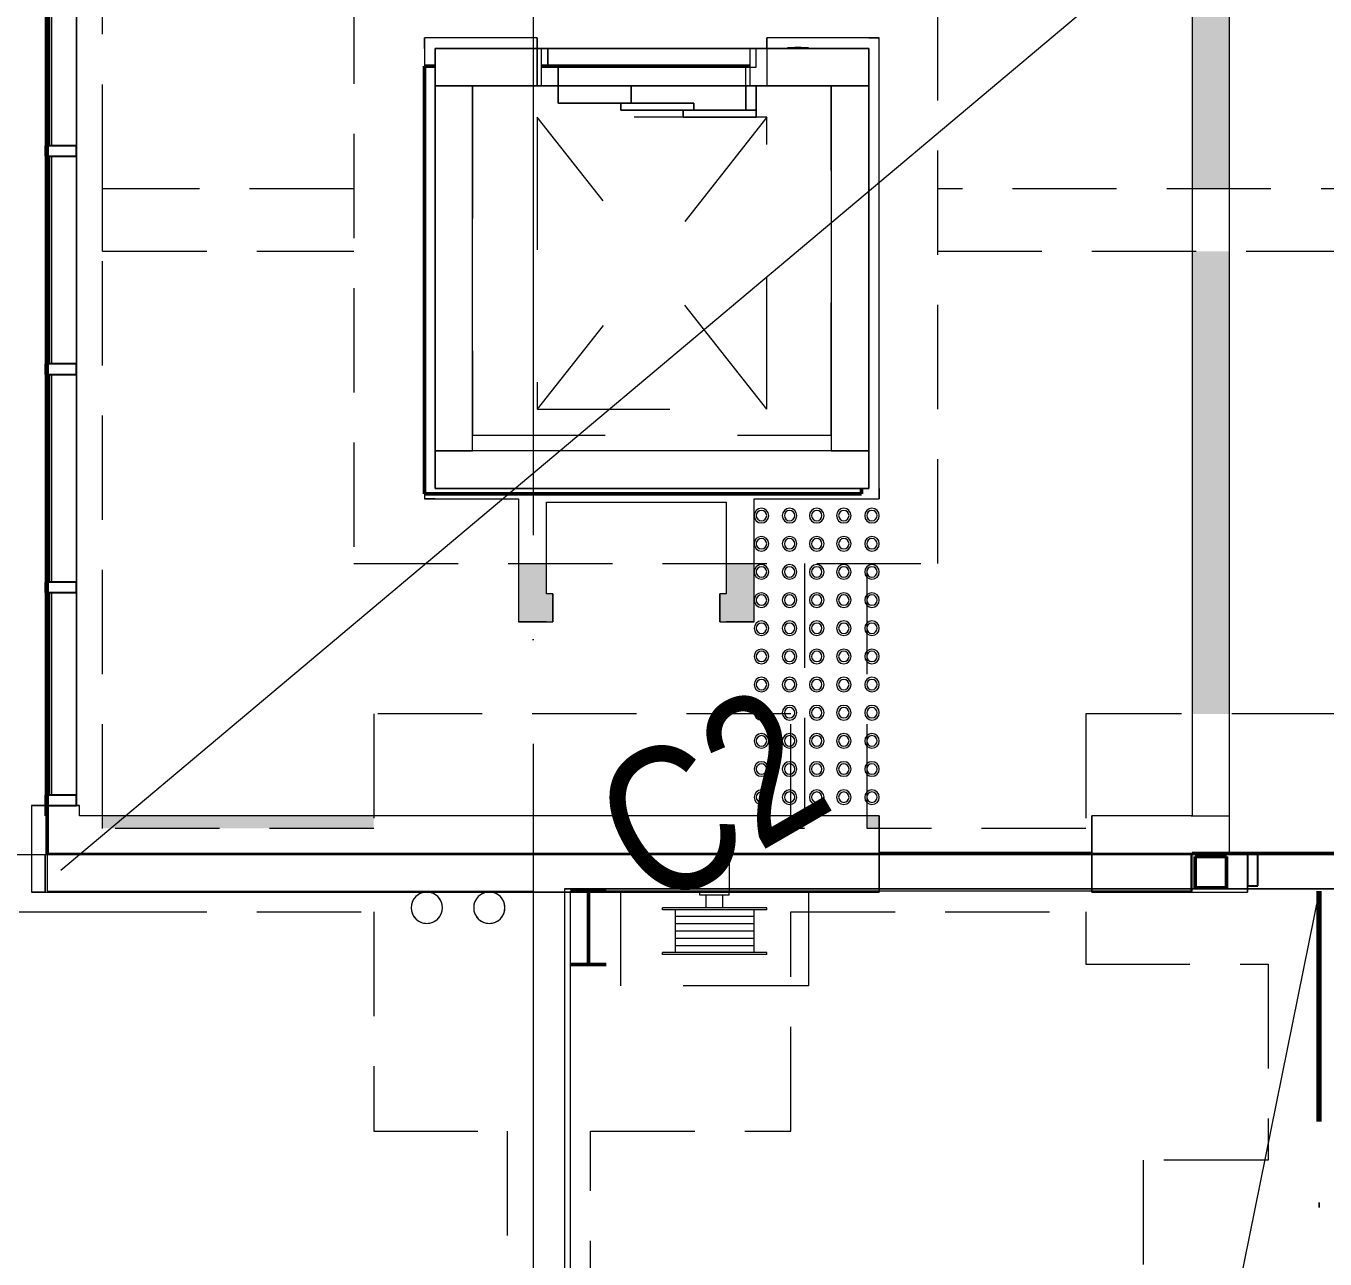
# Model space of a CAD drawing. Header units: millimetres. Extents: x 1606 to 178479, y -4237 to 231581.
# Drawn here: x 37154 to 43383, y 213511 to 219423 of the extents above; entities that cross this region are included whole.
import ezdxf

# ---------------------------------------------------------------- set-up
doc = ezdxf.new("R2010")
doc.units = ezdxf.units.MM
for name, pattern in [('_SGE_Grid Line', [13000, 12000, -500, 0, -500]), ('_SGE_Hidden', [740, 500, -240]), ('Aligning Line', [1270, 635, -635]), ('Dash', [1000, 600, -400]), ('Dash Dot', [2070, 1270, -400, 0, -400])]:
    doc.linetypes.add(name, pattern=pattern)
for name, color, linetype, lineweight in [('0-1', 7, 'Continuous', 5), ('A-DETL', 90, 'Continuous', 18), ('A-DETL-2', 90, 'Dash Dot', 70), ('A-FLOR', 192, 'Continuous', 50), ('A-GENM-1', 9, 'Continuous', 9), ('A-GLAZ-CURT-1', 9, 'Continuous', 9), ('A-GLAZ-CURT-2', 253, 'Continuous', 18), ('A-GLAZ-CWMG-1', 9, 'Continuous', 9), ('A-GLAZ-CWMG-2', 53, 'Continuous', 25), ('A-WALL-1', 253, 'Continuous', 18), ('A-WALL-2', 9, 'Continuous', 9), ('A-WALL-3', 113, 'Continuous', 20), ('I-WALL-1', 9, 'Continuous', 9), ('I-WALL-2', 253, 'Continuous', 18), ('P-SANR-FIXT-1', 9, 'Continuous', 9), ('P-SANR-FIXT-HDLN-1', 9, 'Dash', 9), ('Q-SPCQ-1', 9, 'Continuous', 9), ('Q-SPCQ-2', 91, 'Aligning Line', 9), ('Q-SPCQ-3', 91, 'Continuous', 9), ('S-BEAM-1', 7, '_SGE_Hidden', 18), ('S-BEAM-HDLN-1', 7, '_SGE_Hidden', 18), ('S-COLS', 52, 'Continuous', 18), ('S-COLS-IDEN-1', 171, 'Continuous', 35), ('S-COLS-SYMB', 171, 'Continuous', 50), ('S-FNDN-1', 32, '_SGE_Hidden', 18), ('S-GRID-1', 1, '_SGE_Grid Line', 13)]:
    doc.layers.add(name, color=color, linetype=linetype, lineweight=lineweight)
doc.layers.add('A-WALL-PATT-1', color=254, linetype='Continuous', lineweight=35, transparency=1)
doc.styles.add('Arial Narrow_4', font='ARIALN.TTF', dxfattribs={"height": 700})

# ---------------------------------------------------------------- blocks, each defined once
blk = doc.blocks.new('SE_Lift - Side Door _AUS_ - 5 Person 400kg load - Single Entry _1720W x 1750D_-8486642-WAREHOUSE SLAB PLAN')
at = {"layer": 'Q-SPCQ-2'}
for p, q in [((1063.9, 1765), (-656.1, 1765)), ((-656.1, 1765), (-656.1, 90)), ((1063.9, 90), (1063.9, 1765)), ((-346.1, 1640), (753.9, 240)), ((-346.1, 240), (753.9, 1640)), ((753.9, 1640), (-346.1, 1640)), ((-346.1, 1640), (-346.1, 240)), ((753.9, 240), (753.9, 1640)), ((-346.1, 240), (753.9, 240)), ((-656.1, 90), (1063.9, 90))]:
    blk.add_line(p, q, dxfattribs=at)
at = {"layer": 'Q-SPCQ-3'}
for p, q in [((53.9, 240), (-296.1, 240)), ((-296.1, 240), (-296.1, 206.7)), ((-296.1, 206.7), (-296.1, 240)), ((-296.1, 240), (53.9, 240)), ((-246.1, 206.7), (-296.1, 206.7)), ((-296.1, 206.7), (-296.1, 90)), ((-296.1, 90), (-296.1, 206.7)), ((-296.1, 206.7), (-246.1, 206.7)), ((-296.1, 206.7), (53.9, 206.7)), ((-246.1, 206.7), (-296.1, 206.7)), ((-246.1, 90), (-246.1, 206.7)), ((-246.1, 206.7), (-246.1, 90)), ((3.9, 206.7), (-246.1, 206.7)), ((53.9, 206.7), (3.9, 206.7)), ((3.9, 206.7), (3.9, 173.3)), ((353.9, 206.7), (3.9, 206.7)), ((3.9, 206.7), (53.9, 206.7)), ((3.9, 173.3), (3.9, 206.7)), ((53.9, 206.7), (53.9, 240)), ((53.9, 240), (53.9, 206.7)), ((53.9, 206.7), (353.9, 206.7)), ((353.9, 173.3), (353.9, 206.7)), ((353.9, 206.7), (353.9, 173.3)), ((3.9, 173.3), (353.9, 173.3)), ((303.9, 173.3), (3.9, 173.3)), ((353.9, 173.3), (303.9, 173.3)), ((303.9, 173.3), (303.9, 90)), ((653.9, 173.3), (303.9, 173.3)), ((303.9, 173.3), (353.9, 173.3)), ((303.9, 90), (303.9, 173.3)), ((353.9, 173.3), (653.9, 173.3)), ((653.9, 90), (653.9, 173.3)), ((653.9, 173.3), (653.9, 90)), ((-346.1, 90), (-296.1, 90)), ((-346.1, -90), (-346.1, 90)), ((-346.1, -90), (-346.1, 90)), ((-346.1, 90), (753.9, 90)), ((-296.1, 90), (-246.1, 90)), ((-246.1, 90), (-296.1, 90)), ((-296.1, 90), (-246.1, 90)), ((-246.1, 90), (-246.1, 0)), ((-246.1, 90), (-246.1, 0)), ((653.9, 90), (-246.1, 90)), ((303.9, 90), (653.9, 90)), ((653.9, 90), (303.9, 90)), ((653.9, 90), (653.9, 0)), ((653.9, 0), (653.9, 90)), ((753.9, 90), (653.9, 90)), ((753.9, -90), (753.9, 90)), ((753.9, 90), (753.9, -90)), ((-246.1, 0), (-296.1, 0)), ((-296.1, 0), (-296.1, -90)), ((-296.1, 0), (-296.1, -90)), ((703.9, 0), (-296.1, 0)), ((-246.1, 0), (653.9, 0)), ((653.9, 0), (703.9, 0)), ((703.9, 0), (703.9, -90)), ((703.9, -90), (703.9, 0)), ((-546.1, -90), (-446.1, -90)), ((-446.1, -90), (-546.1, -90)), ((-546.1, -93), (-546.1, -90)), ((-546.1, -90), (-546.1, -93)), ((-546.1, -93), (-446.1, -93)), ((-446.1, -93), (-546.1, -93)), ((-511.1, -90), (-511.1, -93)), ((-511.1, -90), (-511.1, -93)), ((-509.1, -90), (-511.1, -90)), ((-481.1, -90), (-511.1, -90)), ((-481.1, -90), (-511.1, -90)), ((-481.1, -90), (-511.1, -90)), ((-511.1, -90), (-511.1, -93)), ((-511.1, -90), (-511.1, -93)), ((-511.1, -90), (-500, -90)), ((-511.1, -90), (-481.1, -90)), ((-511.1, -90), (-481.1, -90)), ((-511.1, -90), (-481.1, -90)), ((-503.6, -93), (-511.1, -93)), ((-506.7, -93), (-511.1, -93)), ((-500, -93), (-511.1, -93)), ((-509.1, -93), (-511.1, -93)), ((-511.1, -94), (-481.1, -94)), ((-511.1, -94), (-481.1, -94)), ((-511.1, -94), (-481.1, -94)), ((-511.1, -94), (-481.1, -94)), ((-500, -90), (-509.1, -90)), ((-503.6, -93), (-509.1, -93)), ((-503.6, -93), (-506.7, -93)), ((-488.6, -93), (-503.6, -93)), ((-492.2, -93), (-503.6, -93)), ((-500, -93), (-503.6, -93)), ((-496.1, -90), (-500, -90)), ((-500, -90), (-481.1, -90)), ((-485.5, -93), (-500, -93)), ((-485.5, -93), (-500, -93)), ((-485.5, -90), (-496.1, -90)), ((-483.1, -93), (-492.2, -93)), ((-481.6, -93), (-488.6, -93)), ((-483.1, -90), (-485.5, -90)), ((-481.6, -93), (-485.5, -93)), ((-481.1, -93), (-485.5, -93)), ((-481.1, -90), (-483.1, -90)), ((-481.1, -93), (-483.1, -93)), ((-481.1, -93), (-481.6, -93)), ((-481.1, -93), (-481.6, -93)), ((-481.1, -93), (-481.1, -90)), ((-481.1, -93), (-481.1, -90)), ((-481.1, -93), (-481.1, -90)), ((-481.1, -93), (-481.1, -90)), ((-446.1, -90), (-446.1, -93)), ((-446.1, -90), (-446.1, -93)), ((-296.1, -90), (-346.1, -90)), ((753.9, -90), (-346.1, -90)), ((-296.1, -90), (703.9, -90)), ((703.9, -90), (753.9, -90))]:
    blk.add_line(p, q, dxfattribs=at)
blk = doc.blocks.new('Rectangular Mullion - 150 x 50mm_Aluminium-8623420-WAREHOUSE SLAB PLAN')
at = {"layer": 'A-GLAZ-CWMG-1'}
for p, q in [((0, 75), (-50, 75)), ((-50, 75), (-50, -75)), ((0, -75), (0, 75)), ((-50, -75), (0, -75))]:
    blk.add_line(p, q, dxfattribs=at)
at = {"layer": 'A-GLAZ-CWMG-2'}
for p, q in [((-50, 75), (0, 75)), ((-50, -75), (-50, 75)), ((0, 75), (0, -75)), ((0, -75), (-50, -75))]:
    blk.add_line(p, q, dxfattribs=at)
blk = doc.blocks.new('SE_FHR-floor based - SE_FHR-floor based-8719269-WAREHOUSE SLAB PLAN')
at = {"layer": 'P-SANR-FIXT-1'}
for p, q in [((-250, 300), (-250, 290)), ((-250, 300), (250, 300)), ((-250, 290), (250, 290)), ((-189, 85), (-189, 290)), ((-189, 257.5), (189, 257.5)), ((189, 85), (189, 290)), ((250, 300), (250, 290)), ((-189, 222.5), (189, 222.5)), ((-189, 187.5), (189, 187.5)), ((-189, 152.5), (189, 152.5)), ((-250, 85), (-250, 75)), ((-250, 85), (250, 85)), ((-250, 75), (250, 75)), ((-189, 117.5), (189, 117.5)), ((-40, 75), (-40, 15)), ((40, 75), (40, 15)), ((250, 85), (250, 75)), ((-70, 15), (-70, 0)), ((-70, 15), (70, 15)), ((-70, 0), (70, 0)), ((70, 15), (70, 0))]:
    blk.add_line(p, q, dxfattribs=at)
at = {"layer": 'P-SANR-FIXT-HDLN-1'}
for p, q in [((-450, 0), (-450, 450)), ((-450, 450), (450, 450)), ((450, 450), (450, 0)), ((450, 0), (-450, 0))]:
    blk.add_line(p, q, dxfattribs=at)
blk = doc.blocks.new('WYA_CP_Glazing Panel - CP_Front Face Glazing_150 Frame_GL1_With Visual Indicators-9006320-WAREHOUSE SLAB PLAN')
at = {"layer": 'A-GLAZ-CURT-1'}
for p, q in [((-485.5, 45), (-485.5, 55)), ((-485.5, 55), (485.5, 55)), ((485.5, 45), (-485.5, 45)), ((485.5, 55), (485.5, 45))]:
    blk.add_line(p, q, dxfattribs=at)
at = {"layer": 'A-GLAZ-CURT-2'}
for p, q in [((485.5, 55), (-485.5, 55)), ((-485.5, 55), (-485.5, 45)), ((-485.5, 45), (485.5, 45)), ((485.5, 45), (485.5, 55))]:
    blk.add_line(p, q, dxfattribs=at)
blk = doc.blocks.new('WYA_CP_Glazing Panel - CP_Front Face Glazing_150 Frame_GL1_With Visual Indicators-9006321-WAREHOUSE SLAB PLAN')
at = {"layer": 'A-GLAZ-CURT-1'}
for p, q in [((-498, 45), (-498, 55)), ((-498, 55), (498, 55)), ((498, 45), (-498, 45)), ((498, 55), (498, 45))]:
    blk.add_line(p, q, dxfattribs=at)
at = {"layer": 'A-GLAZ-CURT-2'}
for p, q in [((498, 55), (-498, 55)), ((-498, 55), (-498, 45)), ((-498, 45), (498, 45)), ((498, 45), (498, 55))]:
    blk.add_line(p, q, dxfattribs=at)
blk = doc.blocks.new('Rectangular Mullion - 150 x 50mm_Aluminium-8325631-WAREHOUSE SLAB PLAN')
at = {"layer": 'A-GLAZ-CWMG-1'}
for p, q in [((27565.3, 216706.1), (27545.3, 216706.1)), ((27545.3, 216706.1), (27565.3, 216706.1)), ((27545.3, 216706.1), (27545.3, 215735.1)), ((27545.3, 216706.1), (27545.3, 215735.1)), ((27575.3, 216706.1), (27565.3, 216706.1)), ((27565.3, 216706.1), (27575.3, 216706.1)), ((27695.3, 216706.1), (27575.3, 216706.1)), ((27575.3, 216706.1), (27695.3, 216706.1)), ((27695.3, 215735.1), (27695.3, 216706.1)), ((27695.3, 216706.1), (27695.3, 215735.1)), ((27565.3, 215735.1), (27545.3, 215735.1)), ((27545.3, 215735.1), (27565.3, 215735.1)), ((27575.3, 215735.1), (27565.3, 215735.1)), ((27565.3, 215735.1), (27575.3, 215735.1)), ((27695.3, 215735.1), (27575.3, 215735.1)), ((27575.3, 215735.1), (27695.3, 215735.1))]:
    blk.add_line(p, q, dxfattribs=at)
blk = doc.blocks.new('Rectangular Mullion - 150 x 50mm_Aluminium-8325632-WAREHOUSE SLAB PLAN')
at = {"layer": 'A-GLAZ-CWMG-1'}
for p, q in [((27565.3, 217752.1), (27545.3, 217752.1)), ((27545.3, 217752.1), (27565.3, 217752.1)), ((27545.3, 217752.1), (27545.3, 216756.1)), ((27545.3, 217752.1), (27545.3, 216756.1)), ((27575.3, 217752.1), (27565.3, 217752.1)), ((27565.3, 217752.1), (27575.3, 217752.1)), ((27695.3, 217752.1), (27575.3, 217752.1)), ((27575.3, 217752.1), (27695.3, 217752.1)), ((27695.3, 216756.1), (27695.3, 217752.1)), ((27695.3, 217752.1), (27695.3, 216756.1)), ((27565.3, 216756.1), (27545.3, 216756.1)), ((27545.3, 216756.1), (27565.3, 216756.1)), ((27575.3, 216756.1), (27565.3, 216756.1)), ((27565.3, 216756.1), (27575.3, 216756.1)), ((27695.3, 216756.1), (27575.3, 216756.1)), ((27575.3, 216756.1), (27695.3, 216756.1))]:
    blk.add_line(p, q, dxfattribs=at)
blk = doc.blocks.new('Rectangular Mullion - 150 x 50mm_Aluminium-V26-WAREHOUSE SLAB PLAN')
at = {"layer": 'A-GLAZ-CWMG-1'}
for p, q in [((27565.3, 218798.1), (27545.3, 218798.1)), ((27545.3, 218798.1), (27565.3, 218798.1)), ((27545.3, 218798.1), (27545.3, 217802.1)), ((27545.3, 218798.1), (27545.3, 217802.1)), ((27575.3, 218798.1), (27565.3, 218798.1)), ((27565.3, 218798.1), (27575.3, 218798.1)), ((27695.3, 218798.1), (27575.3, 218798.1)), ((27575.3, 218798.1), (27695.3, 218798.1)), ((27695.3, 217802.1), (27695.3, 218798.1)), ((27695.3, 218798.1), (27695.3, 217802.1)), ((27565.3, 217802.1), (27545.3, 217802.1)), ((27545.3, 217802.1), (27565.3, 217802.1)), ((27575.3, 217802.1), (27565.3, 217802.1)), ((27565.3, 217802.1), (27575.3, 217802.1)), ((27695.3, 217802.1), (27575.3, 217802.1)), ((27575.3, 217802.1), (27695.3, 217802.1))]:
    blk.add_line(p, q, dxfattribs=at)
blk = doc.blocks.new('Rectangular Mullion - 150 x 50mm_Aluminium-8057026-WAREHOUSE SLAB PLAN')
at = {"layer": 'A-GLAZ-CWMG-1'}
for p, q in [((25, 75), (-25, 75)), ((-25, 75), (-25, -45)), ((25, -45), (25, 75)), ((-25, -45), (-25, -55)), ((-25, -55), (-25, -75)), ((25, -55), (25, -45)), ((25, -75), (25, -55)), ((-25, -75), (25, -75))]:
    blk.add_line(p, q, dxfattribs=at)
at = {"layer": 'A-GLAZ-CWMG-2'}
for p, q in [((-25, 75), (25, 75)), ((-25, -75), (-25, 75)), ((25, 75), (25, -75)), ((25, -75), (-25, -75))]:
    blk.add_line(p, q, dxfattribs=at)
blk = doc.blocks.new('Rectangular Mullion - 150 x 50mm_Aluminium-V27-WAREHOUSE SLAB PLAN')
at = {"layer": 'A-GLAZ-CWMG-1'}
for p, q in [((25, 75), (-25, 75)), ((-25, 75), (-25, -45)), ((25, -45), (25, 75)), ((-25, -45), (-25, -55)), ((-25, -55), (-25, -75)), ((25, -55), (25, -45)), ((25, -75), (25, -55)), ((-25, -75), (25, -75))]:
    blk.add_line(p, q, dxfattribs=at)
at = {"layer": 'A-GLAZ-CWMG-2'}
for p, q in [((-25, 75), (25, 75)), ((-25, -75), (-25, 75)), ((25, 75), (25, -75)), ((25, -75), (-25, -75))]:
    blk.add_line(p, q, dxfattribs=at)
blk = doc.blocks.new('Rectangular Mullion - 150 x 50mm_Aluminium-V28-WAREHOUSE SLAB PLAN')
at = {"layer": 'A-GLAZ-CWMG-1'}
for p, q in [((25, 75), (-25, 75)), ((-25, 75), (-25, -45)), ((25, -45), (25, 75)), ((-25, -45), (-25, -55)), ((-25, -55), (-25, -75)), ((25, -55), (25, -45)), ((25, -75), (25, -55)), ((-25, -75), (25, -75))]:
    blk.add_line(p, q, dxfattribs=at)
at = {"layer": 'A-GLAZ-CWMG-2'}
for p, q in [((-25, 75), (25, 75)), ((-25, -75), (-25, 75)), ((25, 75), (25, -75)), ((25, -75), (-25, -75))]:
    blk.add_line(p, q, dxfattribs=at)
blk = doc.blocks.new('Rectangular Mullion - 150 x 50mm_Aluminium-8057033-WAREHOUSE SLAB PLAN')
at = {"layer": 'A-GLAZ-CWMG-1'}
for p, q in [((-50, -45), (-50, 75)), ((-50, 75), (0, 75)), ((0, 75), (0, -75)), ((-50, -55), (-50, -45)), ((-50, -75), (-50, -55)), ((0, -75), (-50, -75))]:
    blk.add_line(p, q, dxfattribs=at)
at = {"layer": 'A-GLAZ-CWMG-2'}
for p, q in [((0, 75), (-50, 75)), ((-50, 75), (-50, -75)), ((0, -75), (0, 75)), ((-50, -75), (0, -75))]:
    blk.add_line(p, q, dxfattribs=at)
blk = doc.blocks.new('WYA_RO_DP_Square _ Circular_With Offset - 100 SQ-8734090-WAREHOUSE SLAB PLAN')
at = {"layer": 'A-GENM-1'}
for start, end in [(90, 270), (114.97132, 155.02868), (111.7643, 114.97132), (90, 110.02868), (270, 90), (69.97132, 90), (65.02868, 69.97132), (24.97132, 65.02868), (159.97132, 200.02868), (155.02868, 158.2357), (20.02868, 24.97132), (339.97132, 20.02868), (201.31323, 204.97132), (204.97132, 245.02868), (294.97132, 335.02868), (335.02868, 338.75117), (245.02868, 248.68677), (249.97132, 270), (270, 290.02868)]:
    blk.add_arc((0, 0), 75, start, end, dxfattribs=at)
blk = doc.blocks.new('SE_Flooring 600D Tactile Indicators ADJ Width - SE_Flooring 600D Tactile Indicators ADJ Width-9287638-WAREHOUSE SLAB PLAN')
at = {"layer": 'A-GENM-1'}
for centre, radius, start, end in [((-652.5, 565), 35, 0, 180), ((-652.5, 565), 35, 180, 0), ((-652.5, 565), 25, 0, 180), ((-652.5, 565), 25, 180, 0), ((-517.5, 565), 35, 0, 180), ((-517.5, 565), 35, 180, 0), ((-517.5, 565), 25, 0, 180), ((-517.5, 565), 25, 180, 0), ((-382.5, 565), 35, 0, 180), ((-382.5, 565), 35, 180, 0), ((-382.5, 565), 25, 0, 180), ((-382.5, 565), 25, 180, 0), ((-247.5, 565), 35, 0, 180), ((-247.5, 565), 35, 180, 0), ((-247.5, 565), 25, 0, 180), ((-247.5, 565), 25, 180, 0), ((-112.5, 565), 35, 0, 180), ((-112.5, 565), 35, 180, 0), ((-112.5, 565), 25, 0, 180), ((-112.5, 565), 25, 180, 0), ((22.5, 565), 35, 0, 180), ((22.5, 565), 35, 180, 0), ((22.5, 565), 25, 0, 180), ((22.5, 565), 25, 180, 0), ((157.5, 565), 35, 0, 180), ((157.5, 565), 35, 180, 0), ((157.5, 565), 25, 0, 180), ((157.5, 565), 25, 180, 0), ((292.5, 565), 35, 0, 180), ((292.5, 565), 35, 180, 0), ((292.5, 565), 25, 0, 180), ((292.5, 565), 25, 180, 0), ((427.5, 565), 35, 0, 180), ((427.5, 565), 35, 180, 0), ((427.5, 565), 25, 0, 180), ((427.5, 565), 25, 180, 0), ((562.5, 565), 35, 0, 180), ((562.5, 565), 35, 180, 0), ((562.5, 565), 25, 0, 180), ((562.5, 565), 25, 180, 0), ((697.5, 565), 35, 0, 180), ((697.5, 565), 35, 180, 0), ((697.5, 565), 25, 0, 180), ((697.5, 565), 25, 180, 0), ((-652.5, 430), 35, 0, 180), ((-652.5, 430), 25, 0, 180), ((-517.5, 430), 35, 0, 180), ((-517.5, 430), 25, 0, 180), ((-382.5, 430), 35, 0, 180), ((-382.5, 430), 25, 0, 180), ((-247.5, 430), 35, 0, 180), ((-247.5, 430), 25, 0, 180), ((-112.5, 430), 35, 0, 180), ((-112.5, 430), 25, 0, 180), ((22.5, 430), 35, 0, 180), ((22.5, 430), 25, 0, 180), ((157.5, 430), 35, 0, 180), ((157.5, 430), 25, 0, 180), ((292.5, 430), 35, 0, 180), ((292.5, 430), 25, 0, 180), ((427.5, 430), 35, 0, 180), ((427.5, 430), 25, 0, 180), ((562.5, 430), 35, 0, 180), ((562.5, 430), 25, 0, 180), ((697.5, 430), 35, 0, 180), ((697.5, 430), 25, 0, 180), ((-652.5, 430), 35, 180, 0), ((-652.5, 430), 25, 180, 0), ((-517.5, 430), 35, 180, 0), ((-517.5, 430), 25, 180, 0), ((-382.5, 430), 35, 180, 0), ((-382.5, 430), 25, 180, 0), ((-247.5, 430), 35, 180, 0), ((-247.5, 430), 25, 180, 0), ((-112.5, 430), 35, 180, 0), ((-112.5, 430), 25, 180, 0), ((22.5, 430), 35, 180, 0), ((22.5, 430), 25, 180, 0), ((157.5, 430), 35, 180, 0), ((157.5, 430), 25, 180, 0), ((292.5, 430), 35, 180, 0), ((292.5, 430), 25, 180, 0), ((427.5, 430), 35, 180, 0), ((427.5, 430), 25, 180, 0), ((562.5, 430), 35, 180, 0), ((562.5, 430), 25, 180, 0), ((697.5, 430), 35, 180, 0), ((697.5, 430), 25, 180, 0), ((-652.5, 300), 35, 0, 180), ((-652.5, 300), 25, 0, 180), ((-517.5, 300), 35, 0, 180), ((-517.5, 300), 25, 0, 180), ((-382.5, 300), 35, 0, 180), ((-382.5, 300), 25, 0, 180), ((-247.5, 300), 35, 0, 180), ((-247.5, 300), 25, 0, 180), ((-112.5, 300), 35, 0, 180), ((-112.5, 300), 25, 0, 180), ((22.5, 300), 35, 0, 180), ((22.5, 300), 25, 0, 180), ((157.5, 300), 35, 0, 180), ((157.5, 300), 25, 0, 180), ((292.5, 300), 35, 0, 180), ((292.5, 300), 25, 0, 180), ((427.5, 300), 35, 0, 180), ((427.5, 300), 25, 0, 180), ((562.5, 300), 35, 0, 180), ((562.5, 300), 25, 0, 180), ((697.5, 300), 35, 0, 180), ((697.5, 300), 25, 0, 180), ((-652.5, 300), 35, 180, 0), ((-652.5, 300), 25, 180, 360), ((-517.5, 300), 35, 180, 0), ((-517.5, 300), 25, 180, 360), ((-382.5, 300), 35, 180, 0), ((-382.5, 300), 25, 180, 360), ((-247.5, 300), 35, 180, 0), ((-247.5, 300), 25, 180, 0), ((-112.5, 300), 35, 180, 0), ((-112.5, 300), 25, 180, 360), ((22.5, 300), 35, 180, 0), ((22.5, 300), 25, 180, 360), ((157.5, 300), 35, 180, 0), ((157.5, 300), 25, 180, 360), ((292.5, 300), 35, 180, 0), ((292.5, 300), 25, 180, 0), ((427.5, 300), 35, 180, 0), ((427.5, 300), 25, 180, 360), ((562.5, 300), 35, 180, 0), ((562.5, 300), 25, 180, 360), ((697.5, 300), 35, 180, 0), ((697.5, 300), 25, 180, 360), ((-652.5, 170), 35, 0, 180), ((-652.5, 170), 25, 0, 180), ((-517.5, 170), 35, 0, 180), ((-517.5, 170), 25, 0, 180), ((-382.5, 170), 35, 0, 180), ((-382.5, 170), 25, 0, 180), ((-247.5, 170), 35, 0, 180), ((-247.5, 170), 25, 0, 180), ((-112.5, 170), 35, 0, 180), ((-112.5, 170), 25, 0, 180), ((22.5, 170), 35, 0, 180), ((22.5, 170), 25, 0, 180), ((157.5, 170), 35, 0, 180), ((157.5, 170), 25, 0, 180), ((292.5, 170), 35, 0, 180), ((292.5, 170), 25, 0, 180), ((427.5, 170), 35, 0, 180), ((427.5, 170), 25, 0, 180), ((562.5, 170), 35, 0, 180), ((562.5, 170), 25, 0, 180), ((697.5, 170), 35, 0, 180), ((697.5, 170), 25, 0, 180), ((-652.5, 170), 35, 180, 0), ((-652.5, 170), 25, 180, 360), ((-517.5, 170), 35, 180, 0), ((-517.5, 170), 25, 180, 360), ((-382.5, 170), 35, 180, 0), ((-382.5, 170), 25, 180, 360), ((-247.5, 170), 35, 180, 0), ((-247.5, 170), 25, 180, 0), ((-112.5, 170), 35, 180, 0), ((-112.5, 170), 25, 180, 0), ((22.5, 170), 35, 180, 0), ((22.5, 170), 25, 180, 0), ((157.5, 170), 35, 180, 0), ((157.5, 170), 25, 180, 0), ((292.5, 170), 35, 180, 0), ((292.5, 170), 25, 180, 0), ((427.5, 170), 35, 180, 0), ((427.5, 170), 25, 180, 360), ((562.5, 170), 35, 180, 0), ((562.5, 170), 25, 180, 360), ((697.5, 170), 35, 180, 0), ((697.5, 170), 25, 180, 360), ((-652.5, 35), 35, 0, 180), ((-517.5, 35), 35, 0, 180), ((-382.5, 35), 35, 0, 180), ((-247.5, 35), 35, 0, 180), ((-112.5, 35), 35, 0, 180), ((22.5, 35), 35, 0, 180), ((157.5, 35), 35, 0, 180), ((292.5, 35), 35, 0, 180), ((427.5, 35), 35, 0, 180), ((562.5, 35), 35, 0, 180), ((697.5, 35), 35, 0, 180), ((-652.5, 35), 35, 180, 0), ((-652.5, 35), 25, 0, 180), ((-652.5, 35), 25, 180, 360), ((-517.5, 35), 35, 180, 0), ((-517.5, 35), 25, 0, 180), ((-517.5, 35), 25, 180, 0), ((-382.5, 35), 35, 180, 0), ((-382.5, 35), 25, 0, 180), ((-382.5, 35), 25, 180, 360), ((-247.5, 35), 35, 180, 0), ((-247.5, 35), 25, 0, 180), ((-247.5, 35), 25, 180, 0), ((-112.5, 35), 35, 180, 0), ((-112.5, 35), 25, 0, 180), ((-112.5, 35), 25, 180, 0), ((22.5, 35), 35, 180, 0), ((22.5, 35), 25, 0, 180), ((22.5, 35), 25, 180, 0), ((157.5, 35), 35, 180, 0), ((157.5, 35), 25, 0, 180), ((157.5, 35), 25, 180, 0), ((292.5, 35), 35, 180, 0), ((292.5, 35), 25, 0, 180), ((292.5, 35), 25, 180, 0), ((427.5, 35), 35, 180, 0), ((427.5, 35), 25, 0, 180), ((427.5, 35), 25, 180, 0), ((562.5, 35), 35, 180, 0), ((562.5, 35), 25, 0, 180), ((562.5, 35), 25, 180, 0), ((697.5, 35), 35, 180, 0), ((697.5, 35), 25, 0, 180), ((697.5, 35), 25, 180, 0)]:
    blk.add_arc(centre, radius, start, end, dxfattribs=at)
blk = doc.blocks.new('WAREHOUSE MASS - WAREHOUSE MASS-9325044-WAREHOUSE SLAB PLAN')
at = {"layer": 'A-GENM-1'}
for p, q in [((114497.7, 59033.4), (18810.1, 59033.4)), ((18810.1, 59033.4), (18810.1, 6885.7)), ((18810.1, 59033.4), (20320.1, 59033.4)), ((18810.1, 59033.4), (18810.1, 33873.2)), ((20320.1, 59033.4), (21340.1, 59033.4)), ((21340.1, 59033.4), (21815.1, 59033.4)), ((21815.1, 59033.4), (22085.1, 59033.4)), ((22085.1, 59033.4), (114497.7, 59033.4))]:
    blk.add_line(p, q, dxfattribs=at)
blk = doc.blocks.new('23068_Challenger Spec EF_Central_v23_rvt-1-WAREHOUSE SLAB PLAN')
at = {"layer": 'A-WALL-PATT-1'}
h = blk.add_hatch(color=256, dxfattribs=at)
h.paths.add_polyline_path([(33109.8, 216124.1), (33225.3, 216124.1), (33225.3, 218342.6), (33045.3, 218342.6), (33045.3, 216124.1)])
h.paths.add_polyline_path([(33136.2, 218642.6), (33225.3, 218642.6), (33225.3, 220382.5), (33045.3, 220382.5), (33045.3, 218642.6)])
h.paths.add_polyline_path([(33120.3, 221760.1), (33225.3, 221760.1), (33225.3, 221830.1), (33045.3, 221830.1), (33045.3, 221760.1)])
for points in [[(29950.3, 216565.1), (29950.3, 216845.1), (29815.3, 216845.1), (29815.3, 216565.1)], [(30945.3, 216565.1), (30945.3, 216845.1), (30810.3, 216845.1), (30810.3, 216565.1), (30896.7, 216565.1)]]:
    blk.add_hatch(color=256, dxfattribs=at).paths.add_polyline_path(points)
h = blk.add_hatch(color=256, dxfattribs=at)
h.paths.add_polyline_path([(29980.3, 216565.1), (29980.3, 216700.1), (29950.3, 216700.1), (29950.3, 216565.1)])
h.paths.add_polyline_path([(30810.3, 216565.1), (30810.3, 216700.1), (30780.3, 216700.1), (30780.3, 216565.1)])
h = blk.add_hatch(color=256, dxfattribs=at)
h.paths.add_polyline_path([(31120.8, 215575.1), (31186.9, 215575.1), (31186.9, 215635.1), (31120.8, 215635.1)])
h.paths.add_polyline_path([(27820.3, 215575.1), (29120.8, 215575.1), (29120.8, 215635.1), (27820.3, 215635.1), (27820.3, 215629.8)])
h.paths.add_polyline_path([(31486.9, 215575.1), (31545.3, 215575.1), (31545.3, 215635.1), (31486.9, 215635.1)])
at = {"layer": 'A-GENM-1'}
for start, end in [(90, 270), (159.97132, 200.02868), (155.02868, 159.97132), (114.97132, 155.02868), (111.7643, 114.97132), (90, 110.02868), (270, 90), (69.97132, 90), (65.02868, 69.97132), (24.97132, 65.02868), (22.82846, 24.97132), (339.97132, 20.02868), (201.24883, 204.97132), (204.97132, 245.02868), (294.97132, 335.02868), (336.31323, 338.68677), (245.02868, 249.97132), (249.97132, 270), (270, 290.02868)]:
    blk.add_arc((29375.3, 215195.1), 75, start, end, dxfattribs=at)
at = {"layer": 'A-WALL-1'}
for p, q in [((33225.3, 215635.1), (33225.3, 221830.1)), ((33045.3, 221710.1), (33045.3, 215635.1)), ((29905.3, 219365.1), (29365.3, 219365.1)), ((29365.3, 219365.1), (29365.3, 219315.1)), ((29905.3, 219315.1), (29905.3, 219365.1)), ((31495.3, 219365.1), (31005.3, 219365.1)), ((31005.3, 219365.1), (31005.3, 219315.1)), ((31545.3, 219365.1), (31495.3, 219365.1)), ((31545.3, 217205.1), (31545.3, 219365.1)), ((29365.3, 219315.1), (29365.3, 217155.1)), ((29415.3, 219315.1), (29415.3, 219135.1)), ((29415.3, 217205.1), (29415.3, 219315.1)), ((29905.3, 219135.1), (29905.3, 219315.1)), ((31005.3, 219315.1), (31005.3, 219135.1)), ((31495.3, 219135.1), (31495.3, 219315.1)), ((31495.3, 219315.1), (31495.3, 217205.1)), ((29415.3, 219135.1), (29415.3, 217385.1)), ((29595.3, 219135.1), (29415.3, 219135.1)), ((29415.3, 219135.1), (29905.3, 219135.1)), ((29595.3, 217385.1), (29595.3, 219135.1)), ((31005.3, 219135.1), (31495.3, 219135.1)), ((31495.3, 219135.1), (31315.3, 219135.1)), ((31315.3, 219135.1), (31315.3, 217385.1)), ((31495.3, 217385.1), (31495.3, 219135.1)), ((29415.3, 217385.1), (29595.3, 217385.1)), ((31495.3, 217385.1), (29415.3, 217385.1)), ((29415.3, 217385.1), (29415.3, 217205.1)), ((31315.3, 217385.1), (31495.3, 217385.1)), ((31495.3, 217205.1), (31495.3, 217385.1)), ((29365.3, 217155.1), (29415.3, 217155.1)), ((29415.3, 217205.1), (31495.3, 217205.1)), ((29815.3, 217205.1), (29415.3, 217205.1)), ((29415.3, 217155.1), (29815.3, 217155.1)), ((29950.3, 217205.1), (29815.3, 217205.1)), ((29815.3, 217155.1), (29815.3, 216565.1)), ((30945.3, 217205.1), (30810.3, 217205.1)), ((31495.3, 217205.1), (30945.3, 217205.1)), ((30945.3, 217155.1), (31545.3, 217155.1)), ((30945.3, 216565.1), (30945.3, 217155.1)), ((31545.3, 217155.1), (31545.3, 217205.1)), ((29950.3, 216700.1), (29950.3, 217140.1)), ((30810.3, 217140.1), (30810.3, 216700.1)), ((29980.3, 216700.1), (29950.3, 216700.1)), ((29980.3, 216565.1), (29980.3, 216700.1)), ((30810.3, 216700.1), (30780.3, 216700.1)), ((30780.3, 216700.1), (30780.3, 216565.1)), ((29815.3, 216565.1), (29950.3, 216565.1)), ((29950.3, 216565.1), (29980.3, 216565.1)), ((30780.3, 216565.1), (30810.3, 216565.1)), ((30810.3, 216565.1), (30945.3, 216565.1)), ((27480.3, 215685.1), (27480.3, 215270.1)), ((27545.3, 215685.1), (27480.3, 215685.1)), ((27545.3, 215685.1), (27545.3, 215635.1)), ((27710.3, 215685.1), (27545.3, 215685.1)), ((27545.3, 215635.1), (27545.3, 215685.1)), ((27710.3, 215635.1), (27710.3, 215685.1)), ((27545.3, 215450.1), (27545.3, 215270.1)), ((27545.3, 215270.1), (27545.3, 215450.1)), ((31545.3, 215270.1), (31545.3, 215450.1)), ((32565.3, 215450.1), (32565.3, 215270.1)), ((33040.3, 215270.1), (33040.3, 215450.1)), ((33040.3, 215450.1), (33040.3, 215270.1)), ((33310.3, 215450.1), (33225.3, 215450.1)), ((33310.3, 215270.1), (33310.3, 215450.1)), ((27480.3, 215270.1), (27545.3, 215270.1)), ((27545.3, 215270.1), (31545.3, 215270.1)), ((29885.3, 215270.1), (29885.3, 191610.1)), ((30065.3, 215270.1), (29885.3, 215270.1)), ((30065.3, 213325.1), (30065.3, 215270.1)), ((32565.3, 215270.1), (33040.3, 215270.1)), ((33040.3, 215270.1), (33310.3, 215270.1))]:
    blk.add_line(p, q, dxfattribs=at)
at = {"layer": 'A-WALL-2'}
for p, q in [((33225.3, 215635.1), (33225.3, 221830.1)), ((33045.3, 221710.1), (33045.3, 215635.1)), ((29365.3, 219315.1), (29365.3, 219365.1)), ((29905.3, 219365.1), (29365.3, 219365.1)), ((29905.3, 219365.1), (29905.3, 219315.1)), ((31005.3, 219315.1), (31005.3, 219365.1)), ((31495.3, 219365.1), (31005.3, 219365.1)), ((31495.3, 219365.1), (31545.3, 219365.1)), ((31545.3, 217205.1), (31545.3, 219365.1)), ((29365.3, 219315.1), (29365.3, 217155.1)), ((29905.3, 219315.1), (29415.3, 219315.1)), ((29905.3, 219315.1), (29415.3, 219315.1)), ((29415.3, 219135.1), (29415.3, 219315.1)), ((29415.3, 219315.1), (29905.3, 219315.1)), ((29415.3, 219315.1), (29905.3, 219315.1)), ((29415.3, 217205.1), (29415.3, 219315.1)), ((31005.3, 219315.1), (29905.3, 219315.1)), ((29905.3, 219315.1), (31005.3, 219315.1)), ((29905.3, 219135.1), (29905.3, 219315.1)), ((31105.3, 219315.1), (31005.3, 219315.1)), ((31105.3, 219315.1), (31005.3, 219315.1)), ((31005.3, 219315.1), (31005.3, 219135.1)), ((31005.3, 219315.1), (31105.3, 219315.1)), ((31005.3, 219315.1), (31105.3, 219315.1)), ((31205.3, 219315.1), (31105.3, 219315.1)), ((31205.3, 219315.1), (31105.3, 219315.1)), ((31105.3, 219315.1), (31205.3, 219315.1)), ((31105.3, 219315.1), (31205.3, 219315.1)), ((31495.3, 219315.1), (31205.3, 219315.1)), ((31495.3, 219315.1), (31205.3, 219315.1)), ((31205.3, 219315.1), (31495.3, 219315.1)), ((31205.3, 219315.1), (31495.3, 219315.1)), ((31495.3, 219315.1), (31495.3, 219135.1)), ((31495.3, 219315.1), (31495.3, 217205.1)), ((29415.3, 219135.1), (29415.3, 217385.1)), ((29415.3, 219135.1), (29595.3, 219135.1)), ((29415.3, 219135.1), (29595.3, 219135.1)), ((29595.3, 217385.1), (29595.3, 219135.1)), ((29595.3, 219135.1), (30005.3, 219135.1)), ((30005.3, 219135.1), (29905.3, 219135.1)), ((30005.3, 219135.1), (30355.3, 219135.1)), ((30355.3, 219135.1), (30005.3, 219135.1)), ((30355.3, 219135.1), (30905.3, 219135.1)), ((30905.3, 219135.1), (30355.3, 219135.1)), ((30905.3, 219135.1), (30955.3, 219135.1)), ((30955.3, 219135.1), (30905.3, 219135.1)), ((30955.3, 219135.1), (31315.3, 219135.1)), ((31005.3, 219135.1), (30955.3, 219135.1)), ((31315.3, 219135.1), (31495.3, 219135.1)), ((31315.3, 219135.1), (31315.3, 217385.1)), ((31315.3, 219135.1), (31495.3, 219135.1)), ((31495.3, 217385.1), (31495.3, 219135.1)), ((29595.3, 217385.1), (29415.3, 217385.1)), ((29415.3, 217205.1), (29415.3, 217385.1)), ((29595.3, 217385.1), (29415.3, 217385.1)), ((31315.3, 217385.1), (29595.3, 217385.1)), ((31495.3, 217385.1), (31315.3, 217385.1)), ((31495.3, 217385.1), (31315.3, 217385.1)), ((31495.3, 217385.1), (31495.3, 217205.1)), ((29415.3, 217155.1), (29365.3, 217155.1)), ((29415.3, 217205.1), (31495.3, 217205.1)), ((29815.3, 217205.1), (29415.3, 217205.1)), ((29415.3, 217155.1), (29815.3, 217155.1)), ((29815.3, 217205.1), (29950.3, 217205.1)), ((29815.3, 217155.1), (29815.3, 216565.1)), ((30810.3, 217205.1), (30945.3, 217205.1)), ((31495.3, 217205.1), (30945.3, 217205.1)), ((30945.3, 217155.1), (31545.3, 217155.1)), ((30945.3, 216565.1), (30945.3, 217155.1)), ((31545.3, 217205.1), (31545.3, 217155.1)), ((29950.3, 216700.1), (29950.3, 217140.1)), ((30810.3, 217140.1), (30810.3, 216700.1)), ((29980.3, 216700.1), (29950.3, 216700.1)), ((29980.3, 216700.1), (29980.3, 216565.1)), ((30810.3, 216700.1), (30780.3, 216700.1)), ((30780.3, 216565.1), (30780.3, 216700.1)), ((29950.3, 216565.1), (29815.3, 216565.1)), ((29950.3, 216565.1), (29980.3, 216565.1)), ((30780.3, 216565.1), (30810.3, 216565.1)), ((30945.3, 216565.1), (30810.3, 216565.1)), ((27480.3, 215685.1), (27480.3, 215270.1)), ((27480.3, 215685.1), (27545.3, 215685.1)), ((27545.3, 215685.1), (27545.3, 215635.1)), ((27545.3, 215685.1), (27695.3, 215685.1)), ((27545.3, 215635.1), (27545.3, 215685.1)), ((27695.3, 215685.1), (27710.3, 215685.1)), ((27710.3, 215635.1), (27710.3, 215685.1)), ((31545.3, 215450.1), (27545.3, 215450.1)), ((27545.3, 215270.1), (27545.3, 215450.1)), ((27545.3, 215270.1), (27545.3, 215450.1)), ((31545.3, 215450.1), (31545.3, 215285.3)), ((33040.3, 215450.1), (32565.3, 215450.1)), ((32565.3, 215285.3), (32565.3, 215450.1)), ((33040.3, 215450.1), (33040.3, 215285.3)), ((33040.3, 215285.3), (33040.3, 215450.1)), ((33310.3, 215450.1), (33225.3, 215450.1)), ((33310.3, 215450.1), (33310.3, 215300.1)), ((31545.3, 215285.3), (31545.3, 215270.1)), ((32565.3, 215270.1), (32565.3, 215285.3)), ((33040.3, 215285.3), (33040.3, 215270.1)), ((33040.3, 215270.1), (33040.3, 215285.3)), ((33310.3, 215300.1), (33310.3, 215285.3)), ((33310.3, 215285.3), (33310.3, 215270.1)), ((27545.3, 215270.1), (27480.3, 215270.1)), ((27545.3, 215270.1), (29885.3, 215270.1)), ((29885.3, 215270.1), (30035.3, 215270.1)), ((29885.3, 215270.1), (29885.3, 191610.1)), ((29885.3, 215270.1), (30035.3, 215270.1)), ((30035.3, 215270.1), (30065.3, 215270.1)), ((30035.3, 215270.1), (30065.3, 215270.1)), ((30065.3, 215270.1), (31545.3, 215270.1)), ((30065.3, 213325.1), (30065.3, 215270.1)), ((32565.3, 215270.1), (33040.3, 215270.1)), ((33040.3, 215270.1), (33310.3, 215270.1))]:
    blk.add_line(p, q, dxfattribs=at)
at = {"layer": 'I-WALL-1'}
for p, q in [((30810.3, 217205.1), (29950.3, 217205.1)), ((29950.3, 217140.1), (30810.3, 217140.1)), ((31545.3, 215635.1), (27710.3, 215635.1)), ((31545.3, 215635.1), (31545.3, 215450.1)), ((32565.3, 215450.1), (32565.3, 215635.1)), ((33040.3, 215635.1), (32565.3, 215635.1)), ((33040.3, 215635.1), (33045.3, 215635.1)), ((33045.3, 215635.1), (33225.3, 215635.1)), ((33225.3, 215450.1), (33225.3, 215635.1)), ((27545.3, 215450.1), (31545.3, 215450.1)), ((32565.3, 215450.1), (33040.3, 215450.1))]:
    blk.add_line(p, q, dxfattribs=at)
at = {"layer": 'I-WALL-2'}
for p, q in [((30810.3, 217205.1), (29950.3, 217205.1)), ((29950.3, 217140.1), (30810.3, 217140.1)), ((31545.3, 215635.1), (27710.3, 215635.1)), ((31545.3, 215450.1), (31545.3, 215635.1)), ((33040.3, 215635.1), (32565.3, 215635.1)), ((32565.3, 215635.1), (32565.3, 215450.1)), ((33045.3, 215635.1), (33040.3, 215635.1)), ((33225.3, 215450.1), (33225.3, 215635.1))]:
    blk.add_line(p, q, dxfattribs=at)
at = {"layer": 'A-GENM-1', "rotation": 89.9999999999999}
blk.add_blockref('SE_Flooring 600D Tactile Indicators ADJ Width - SE_Flooring 600D Tactile Indicators ADJ Width-9287638-WAREHOUSE SLAB PLAN', (31545.3, 216377.6), dxfattribs=at)
at = {"layer": 'A-GENM-1'}
for name, p in [('WAREHOUSE MASS - WAREHOUSE MASS-9325044-WAREHOUSE SLAB PLAN', (11225.2, 156251.9)), ('WYA_RO_DP_Square _ Circular_With Offset - 100 SQ-8734090-WAREHOUSE SLAB PLAN', (29675.3, 215195.1))]:
    blk.add_blockref(name, p, dxfattribs=at)
at = {"layer": 'A-GLAZ-CURT-1', "rotation": 89.99999999999993}
for name, p in [('WYA_CP_Glazing Panel - CP_Front Face Glazing_150 Frame_GL1_With Visual Indicators-9006321-WAREHOUSE SLAB PLAN', (27620.3, 219346.1)), ('WYA_CP_Glazing Panel - CP_Front Face Glazing_150 Frame_GL1_With Visual Indicators-9006321-WAREHOUSE SLAB PLAN', (27620.3, 218300.1)), ('WYA_CP_Glazing Panel - CP_Front Face Glazing_150 Frame_GL1_With Visual Indicators-9006321-WAREHOUSE SLAB PLAN', (27620.3, 217254.1)), ('WYA_CP_Glazing Panel - CP_Front Face Glazing_150 Frame_GL1_With Visual Indicators-9006320-WAREHOUSE SLAB PLAN', (27620.3, 216220.6))]:
    blk.add_blockref(name, p, dxfattribs=at)
at = {"layer": 'A-GLAZ-CWMG-1'}
for name, p in [('Rectangular Mullion - 150 x 50mm_Aluminium-8325632-WAREHOUSE SLAB PLAN', (0, 2092)), ('Rectangular Mullion - 150 x 50mm_Aluminium-V26-WAREHOUSE SLAB PLAN', (0, 0)), ('Rectangular Mullion - 150 x 50mm_Aluminium-8325632-WAREHOUSE SLAB PLAN', (0, 0)), ('Rectangular Mullion - 150 x 50mm_Aluminium-8325631-WAREHOUSE SLAB PLAN', (0, 0))]:
    blk.add_blockref(name, p, dxfattribs=at)
at = {"layer": 'A-GLAZ-CWMG-1', "extrusion": (0, 0, -1), "rotation": 90.00000000000007}
for name, p in [('Rectangular Mullion - 150 x 50mm_Aluminium-V28-WAREHOUSE SLAB PLAN', (-27620.3, 218823.1)), ('Rectangular Mullion - 150 x 50mm_Aluminium-V27-WAREHOUSE SLAB PLAN', (-27620.3, 217777.1)), ('Rectangular Mullion - 150 x 50mm_Aluminium-8057026-WAREHOUSE SLAB PLAN', (-27620.3, 216731.1))]:
    blk.add_blockref(name, p, dxfattribs=at)
at = {"layer": 'A-GLAZ-CWMG-1', "rotation": 269.9999999999999}
blk.add_blockref('Rectangular Mullion - 150 x 50mm_Aluminium-8057033-WAREHOUSE SLAB PLAN', (27620.3, 215685.1), dxfattribs=at)
at = {"layer": 'A-GLAZ-CWMG-1', "extrusion": (0, 0, -1)}
blk.add_blockref('Rectangular Mullion - 150 x 50mm_Aluminium-8623420-WAREHOUSE SLAB PLAN', (-33310.3, 215375.1), dxfattribs=at)
at = {"layer": 'P-SANR-FIXT-1', "rotation": 180}
blk.add_blockref('SE_FHR-floor based - SE_FHR-floor based-8719269-WAREHOUSE SLAB PLAN', (30755.3, 215270.1), dxfattribs=at)
at = {"layer": 'Q-SPCQ-1', "rotation": 180}
blk.add_blockref('SE_Lift - Side Door _AUS_ - 5 Person 400kg load - Single Entry _1720W x 1750D_-8486642-WAREHOUSE SLAB PLAN', (30659.2, 219225.1), dxfattribs=at)
blk = doc.blocks.new('SGE_SCL-Column-Steel-UB - C2 - 360UB44_7-2216719-WAREHOUSE SLAB PLAN')
at = {"layer": 'S-COLS-SYMB'}
for p, q in [((-85.5, 176), (85.5, 176)), ((0, 176), (0, -176)), ((85.5, -176), (-85.5, -176))]:
    blk.add_line(p, q, dxfattribs=at)
blk = doc.blocks.new('SGE_SCL-Column-Steel-SHS - OC4 - 150x6_0 SHS-2709420-WAREHOUSE SLAB PLAN')
at = {"layer": 'S-COLS-SYMB'}
for p, q in [((-75, -75), (-75, 75)), ((-75, 75), (75, 75)), ((75, 75), (75, -75)), ((75, -75), (-75, -75))]:
    blk.add_line(p, q, dxfattribs=at)

msp = doc.modelspace()

# ---------------------------------------------------------------- linework, layer by layer
at = {"layer": 'A-DETL'}
for p, q in [((37321, 215375.1), (48546, 224810.1)), ((43356, 215275.1), (40196, 199680.1))]:
    msp.add_line(p, q, dxfattribs=at)
at = {"layer": 'A-DETL-2'}
msp.add_line((43356, 199680.1), (43356, 215275.1), dxfattribs=at)
at = {"layer": 'A-FLOR'}
for p, q in [((37256, 224810.1), (37256, 215455.1)), ((39066, 217180.1), (39066, 219230.1)), ((39066, 219230.1), (39116, 219230.1)), ((39626, 219230.1), (40626, 219230.1)), ((41161, 217180.1), (39066, 217180.1)), ((41161, 217205.1), (41161, 217180.1)), ((41246, 215455.1), (42266, 215455.1)), ((42746, 215455.1), (48381, 215455.1))]:
    msp.add_line(p, q, dxfattribs=at)
at = {"layer": 'A-WALL-3'}
for p, q in [((39116, 219315.1), (41196, 219315.1)), ((39116, 219315.1), (39116, 217205.1)), ((39626, 219135.1), (39626, 219315.1)), ((40626, 219315.1), (40626, 219135.1)), ((41196, 217205.1), (41196, 219315.1)), ((41016, 219135.1), (39296, 219135.1)), ((39296, 217385.1), (39296, 219135.1)), ((41016, 219135.1), (41016, 217385.1)), ((41016, 217385.1), (39296, 217385.1)), ((39116, 217205.1), (41196, 217205.1)), ((42746, 215455.1), (37256, 215455.1)), ((37256, 215455.1), (37256, 215275.1)), ((40526, 215455.1), (40526, 215275.1)), ((41246, 215275.1), (41246, 215455.1)), ((42266, 215455.1), (42266, 215275.1)), ((42746, 215275.1), (42746, 215455.1)), ((37256, 215275.1), (39586, 215275.1)), ((39586, 215275.1), (39586, 191610.1)), ((42746, 215275.1), (39766, 215275.1)), ((39766, 191610.1), (39766, 215275.1))]:
    msp.add_line(p, q, dxfattribs=at)
at = {"layer": 'S-BEAM-1'}
for p, q in [((37521, 218642.6), (37521, 219690.1)), ((38726, 218642.6), (37521, 218642.6)), ((44604.3, 218642.6), (41526, 218642.6)), ((37521, 215575.1), (37521, 218342.6)), ((37521, 218342.6), (38726, 218342.6)), ((41526, 218342.6), (44604.3, 218342.6)), ((40887.6, 216845.1), (40887.6, 215575.1)), ((41187.6, 215575.1), (41187.6, 216845.1)), ((38821.5, 215575.1), (37521, 215575.1)), ((40887.6, 215575.1), (40821.5, 215575.1)), ((42236, 215575.1), (41187.6, 215575.1)), ((37121, 215175.1), (37521, 215175.1)), ((37521, 215175.1), (38821.5, 215175.1)), ((40821.5, 215175.1), (42236, 215175.1)), ((43111, 214924.1), (43111, 213985.1)), ((39461, 214124.1), (39461, 208779.1)), ((39861, 211617.6), (39861, 214124.1))]:
    msp.add_line(p, q, dxfattribs=at)
at = {"layer": 'S-BEAM-HDLN-1'}
msp.add_line((37521, 218342.6), (37521, 218642.6), dxfattribs=at)
at = {"layer": 'S-FNDN-1'}
for p, q in [((38726, 219645.1), (38726, 216845.1)), ((41526, 216845.1), (41526, 219645.1)), ((38726, 216845.1), (41526, 216845.1)), ((40821.5, 216124.1), (38821.5, 216124.1)), ((38821.5, 216124.1), (38821.5, 215575.1)), ((40821.5, 215575.1), (40821.5, 216124.1)), ((43436, 216124.1), (42236, 216124.1)), ((42236, 216124.1), (42236, 215575.1)), ((38821.5, 215175.1), (38821.5, 214124.1)), ((40821.5, 214124.1), (40821.5, 215175.1)), ((42236, 215175.1), (42236, 214924.1)), ((42236, 214924.1), (43111, 214924.1)), ((38821.5, 214124.1), (39461, 214124.1)), ((39861, 214124.1), (40821.5, 214124.1)), ((43111, 213985.1), (42511, 213985.1)), ((42511, 213985.1), (42511, 212485.1))]:
    msp.add_line(p, q, dxfattribs=at)
at = {"layer": 'S-GRID-1'}
for p, q in [((39586, 228981.4), (39586, 152677.4)), ((34376.1, 215450.1), (160058.5, 215450.1))]:
    msp.add_line(p, q, dxfattribs=at)

# ---------------------------------------------------------------- block references
at = {"layer": '0-1'}
msp.add_blockref('23068_Challenger Spec EF_Central_v23_rvt-1-WAREHOUSE SLAB PLAN', (9700.7, 0), dxfattribs=at)
at = {"layer": 'S-COLS'}
for name, p in [('SGE_SCL-Column-Steel-SHS - OC4 - 150x6_0 SHS-2709420-WAREHOUSE SLAB PLAN', (42836, 215365.1)), ('SGE_SCL-Column-Steel-UB - C2 - 360UB44_7-2216719-WAREHOUSE SLAB PLAN', (39851.5, 215099.1))]:
    msp.add_blockref(name, p, dxfattribs=at)

# ---------------------------------------------------------------- texts
at = {"layer": 'S-COLS-IDEN-1', "insert": (39815, 215775), "char_height": 700, "width": 1250.632, "attachment_point": 1, "rotation": 30, "style": 'Arial Narrow_4'}
msp.add_mtext('C2', dxfattribs=at)

doc.saveas('drawing.dxf')
